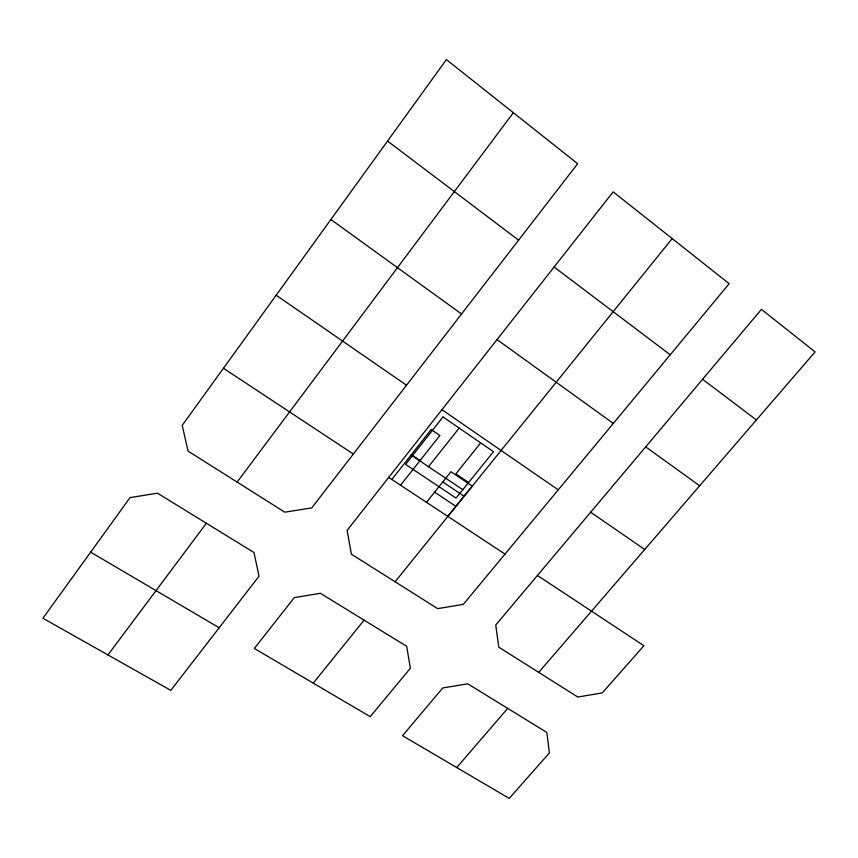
<?xml version="1.0" encoding="UTF-8"?>
<svg xmlns="http://www.w3.org/2000/svg" width="858" height="858" viewBox="0 0 858 858"><rect width="100%" height="100%" fill="white"/><g stroke="black" fill="none" stroke-linecap="round" stroke-linejoin="round"><path stroke-width="1.29" d="M90.669 552.166L130.062 497.586L157.507 493.211L253.979 552.509L259.041 576.168L170.806 690.368L42.9 618.253L90.669 552.166L219.187 627.766M276.19 295.227L182.218 425.364L188.106 451.158L284.813 512.183L311.744 507.893L577.659 163.706L446.396 59.599L276.19 295.227L406.51 385.21M107.958 654.933L206.381 523.23M237.108 482.11L513.352 112.698M388.706 477.402L347.093 530.383L351.415 554.214L437.655 608.622L463.309 604.386L729.161 283.687L613.17 191.87L388.706 477.402L504.976 554.086M391.849 479.44L431.145 429.526L439.875 435.478L400.568 485.199M428.496 466.698L459.159 428.078M426.48 502.295L450.954 471.739L472.265 486.1L447.779 516.366M480.695 442.9L455.834 473.884L468.618 482.507M395.077 581.788L672.2 238.567M313.224 683.15L364.092 620.152L406.681 646.288L410.371 668.253L370.216 716.655L254.333 648.476L294.294 597.608L320.442 593.307L364.092 620.152M537.43 575.461L495.742 625.01L498.766 647.136L577.777 697.028L602.295 692.899L643.908 645.731L537.43 575.461L761.443 309.363L815.1 351.909L538.717 672.393M456.746 767.524L507.721 708.376L546.814 732.442L549.41 752.884L509.255 798.401L402.541 735.703L442.739 687.987L467.707 683.805L507.721 708.376M223.466 368.286L353.324 454.032M434.598 492.16L455.898 506.327M412.333 455.866L462.816 489.693M442.749 481.971L464.06 496.235M411.368 454.633L420.098 460.499M441.945 409.684L558.247 489.854M590.679 512.247L644.701 549.463M497.039 339.607L613.288 423.402M645.688 446.868L699.635 485.757M330.888 219.541L461.55 313.974M518.586 240.154L387.58 141.098M554.096 267.02L670.216 354.762M702.595 379.311L756.381 419.927M442.985 416.945L405.598 464.403L456.059 498.069L493.489 451.705L442.985 416.945"/></g></svg>
